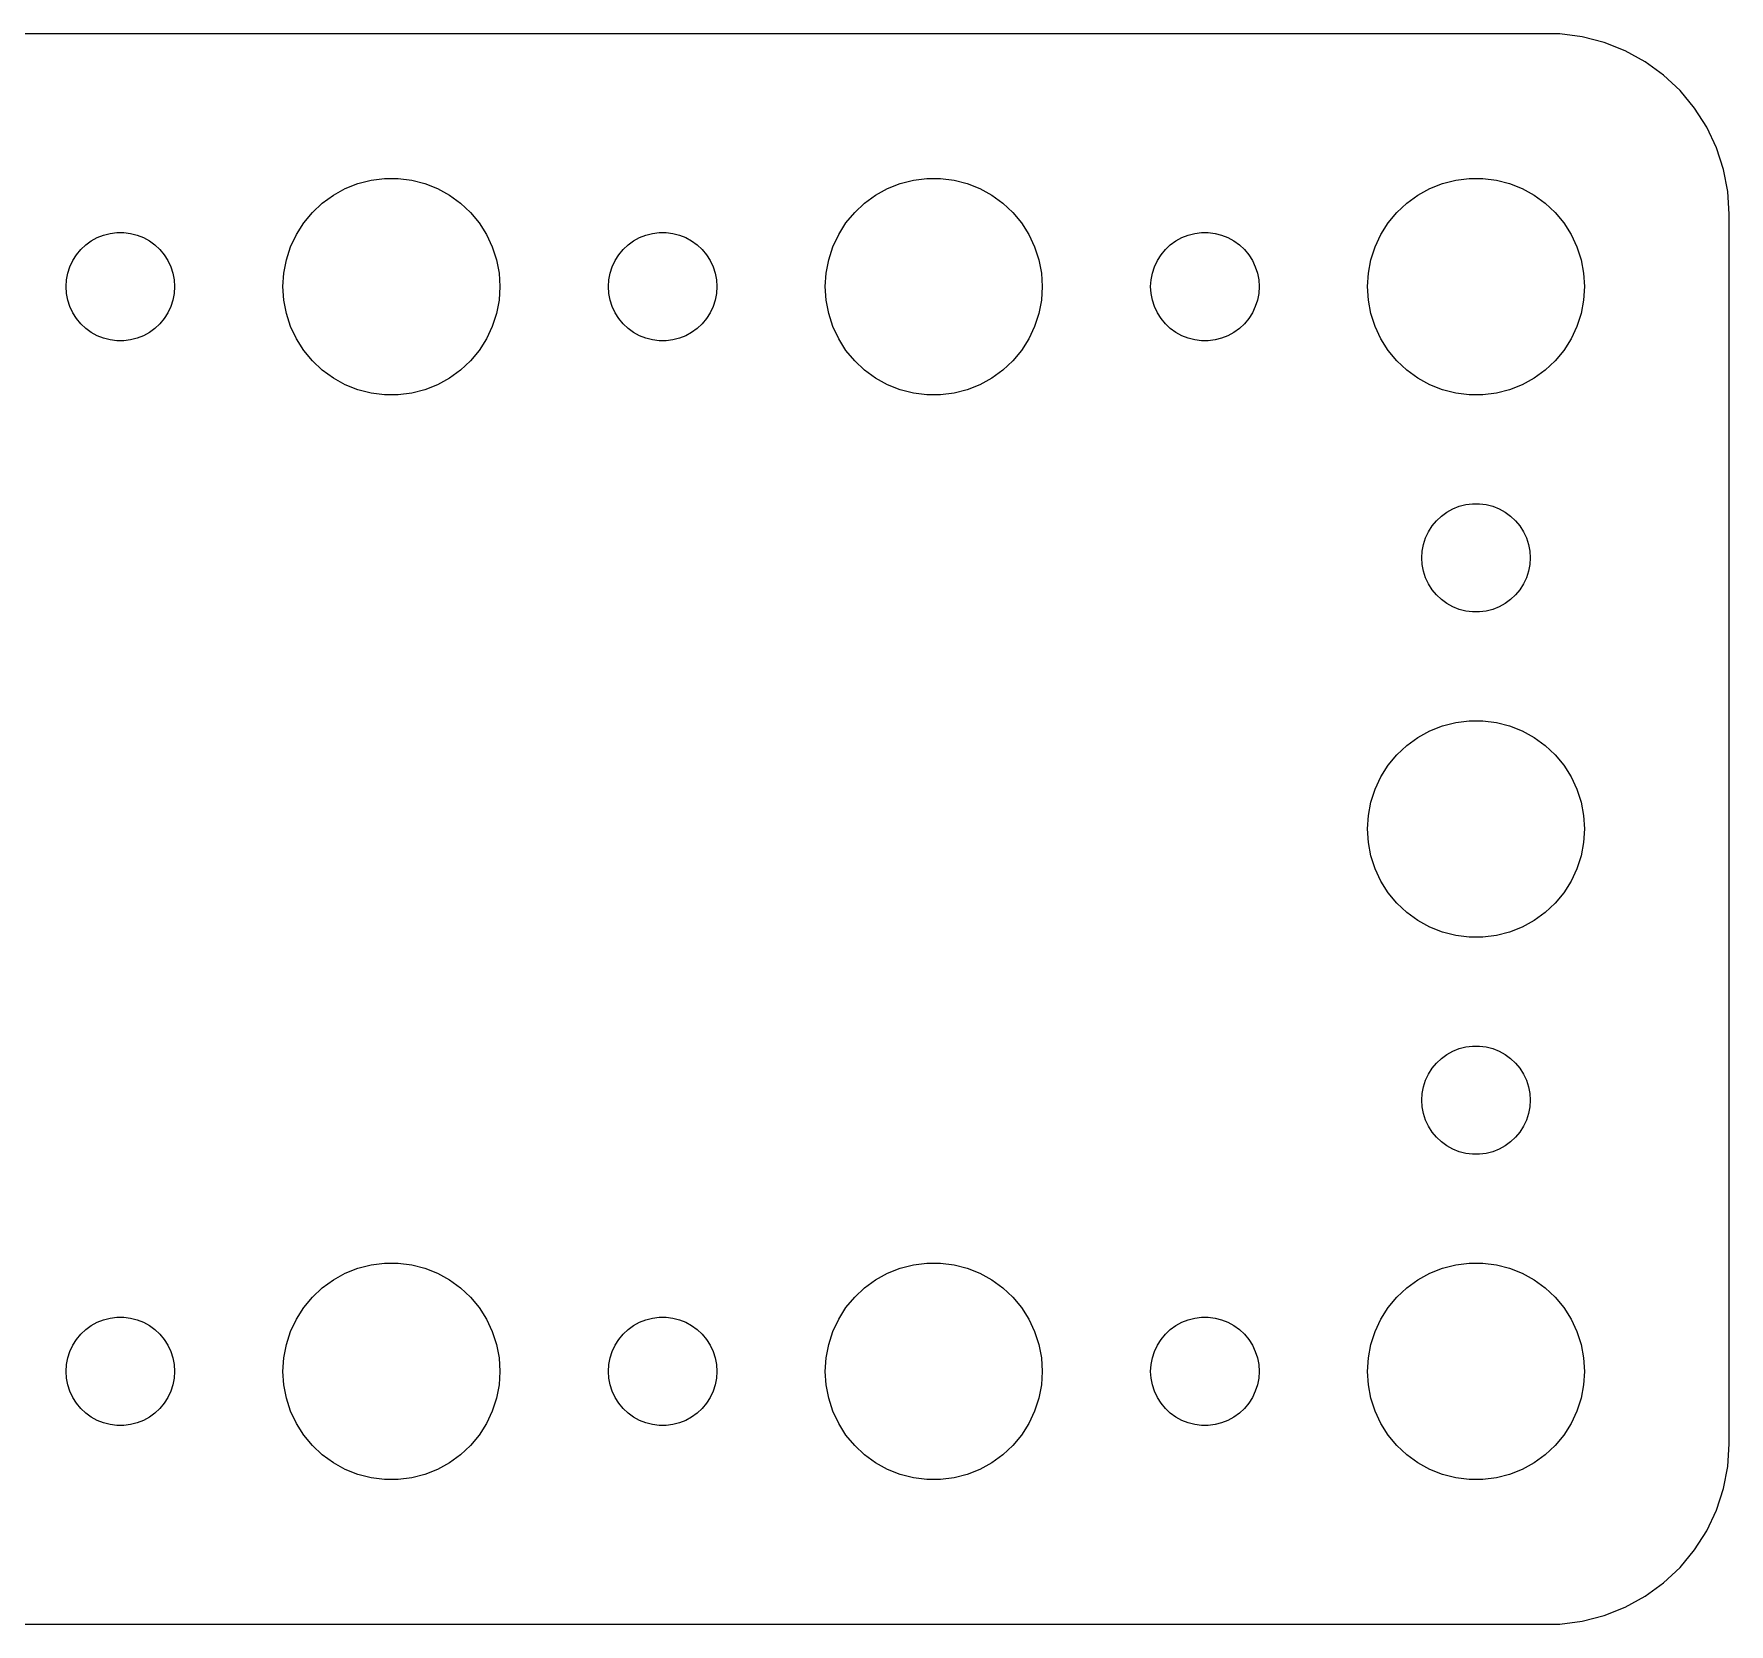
# Model space of a CAD drawing. Header units: metres. Extents: x -44 to 44, y 140 to 346.
# Drawn here: x -2.39 to 44.5, y 248.01 to 291.99 of the extents above; entities that cross this region are included whole.
import ezdxf

# ---------------------------------------------------------------- set-up
doc = ezdxf.new("R2010")
doc.units = ezdxf.units.M

msp = doc.modelspace()

# ---------------------------------------------------------------- linework, layer by layer
for p, q in [((39.8139, 291.99), (-39.8139, 291.99)), ((40.4369, 291.911), (39.8139, 291.99)), ((41.0451, 291.755), (40.4369, 291.911)), ((41.6289, 291.524), (41.0451, 291.755)), ((42.1791, 291.222), (41.6289, 291.524)), ((42.6871, 290.853), (42.1791, 291.222)), ((43.1448, 290.423), (42.6871, 290.853)), ((43.5451, 289.939), (43.1448, 290.423)), ((43.8815, 289.409), (43.5451, 289.939)), ((44.1489, 288.841), (43.8815, 289.409)), ((44.3429, 288.243), (44.1489, 288.841)), ((6.57294, 287.853), (6.93785, 287.947)), ((6.93785, 287.947), (7.31161, 287.994)), ((7.31161, 287.994), (7.68837, 287.994)), ((7.68837, 287.994), (8.06213, 287.947)), ((8.06213, 287.947), (8.42705, 287.853)), ((21.5729, 287.853), (21.9379, 287.947)), ((21.9379, 287.947), (22.3116, 287.994)), ((22.3116, 287.994), (22.6884, 287.994)), ((22.6884, 287.994), (23.0621, 287.947)), ((23.0621, 287.947), (23.427, 287.853)), ((36.5729, 287.853), (36.9379, 287.947)), ((36.9379, 287.947), (37.3116, 287.994)), ((37.3116, 287.994), (37.6884, 287.994)), ((37.6884, 287.994), (38.0621, 287.947)), ((38.0621, 287.947), (38.427, 287.853)), ((44.4606, 287.627), (44.3429, 288.243)), ((5.58772, 287.312), (5.89252, 287.533)), ((5.89252, 287.533), (6.22266, 287.714)), ((6.22266, 287.714), (6.57294, 287.853)), ((8.42705, 287.853), (8.77733, 287.714)), ((8.77733, 287.714), (9.10747, 287.533)), ((9.10747, 287.533), (9.41226, 287.312)), ((20.5877, 287.312), (20.8925, 287.533)), ((20.8925, 287.533), (21.2227, 287.714)), ((21.2227, 287.714), (21.5729, 287.853)), ((23.427, 287.853), (23.7773, 287.714)), ((23.7773, 287.714), (24.1075, 287.533)), ((24.1075, 287.533), (24.4123, 287.312)), ((35.5877, 287.312), (35.8925, 287.533)), ((35.8925, 287.533), (36.2227, 287.714)), ((36.2227, 287.714), (36.5729, 287.853)), ((38.427, 287.853), (38.7773, 287.714)), ((38.7773, 287.714), (39.1075, 287.533)), ((39.1075, 287.533), (39.4123, 287.312)), ((44.5, 287), (44.4606, 287.627)), ((5.07294, 286.763), (5.31308, 287.054)), ((5.31308, 287.054), (5.58772, 287.312)), ((9.41226, 287.312), (9.6869, 287.054)), ((9.6869, 287.054), (9.92705, 286.763)), ((20.0729, 286.763), (20.3131, 287.054)), ((20.3131, 287.054), (20.5877, 287.312)), ((24.4123, 287.312), (24.6869, 287.054)), ((24.6869, 287.054), (24.927, 286.763)), ((35.0729, 286.763), (35.3131, 287.054)), ((35.3131, 287.054), (35.5877, 287.312)), ((39.4123, 287.312), (39.6869, 287.054)), ((39.6869, 287.054), (39.927, 286.763)), ((44.5, 253), (44.5, 287)), ((4.87108, 286.445), (5.07294, 286.763)), ((9.92705, 286.763), (10.1289, 286.445)), ((19.8711, 286.445), (20.0729, 286.763)), ((24.927, 286.763), (25.1289, 286.445)), ((34.8711, 286.445), (35.0729, 286.763)), ((39.927, 286.763), (40.1289, 286.445)), ((-1.09344, 286.027), (-0.95613, 286.156)), ((-0.95613, 286.156), (-0.80373, 286.266)), ((-0.80373, 286.266), (-0.63866, 286.357)), ((-0.63866, 286.357), (-0.46352, 286.427)), ((-0.46352, 286.427), (-0.28107, 286.473)), ((-0.28107, 286.473), (-0.09418, 286.497)), ((-0.09418, 286.497), (0.09418, 286.497)), ((0.09418, 286.497), (0.28107, 286.473)), ((0.28107, 286.473), (0.46352, 286.427)), ((0.46352, 286.427), (0.63866, 286.357)), ((0.63866, 286.357), (0.80373, 286.266)), ((0.80373, 286.266), (0.95613, 286.156)), ((0.95613, 286.156), (1.09344, 286.027)), ((4.59424, 285.746), (4.71066, 286.104)), ((4.71066, 286.104), (4.87108, 286.445)), ((10.1289, 286.445), (10.2893, 286.104)), ((10.2893, 286.104), (10.4057, 285.746)), ((13.9065, 286.027), (14.0439, 286.156)), ((14.0439, 286.156), (14.1963, 286.266)), ((14.1963, 286.266), (14.3613, 286.357)), ((14.3613, 286.357), (14.5365, 286.427)), ((14.5365, 286.427), (14.7189, 286.473)), ((14.7189, 286.473), (14.9058, 286.497)), ((14.9058, 286.497), (15.0942, 286.497)), ((15.0942, 286.497), (15.2811, 286.473)), ((15.2811, 286.473), (15.4635, 286.427)), ((15.4635, 286.427), (15.6387, 286.357)), ((15.6387, 286.357), (15.8037, 286.266)), ((15.8037, 286.266), (15.9561, 286.156)), ((15.9561, 286.156), (16.0934, 286.027)), ((19.5942, 285.746), (19.7107, 286.104)), ((19.7107, 286.104), (19.8711, 286.445)), ((25.1289, 286.445), (25.2893, 286.104)), ((25.2893, 286.104), (25.4057, 285.746)), ((28.9065, 286.027), (29.0439, 286.156)), ((29.0439, 286.156), (29.1963, 286.266)), ((29.1963, 286.266), (29.3613, 286.357)), ((29.3613, 286.357), (29.5365, 286.427)), ((29.5365, 286.427), (29.7189, 286.473)), ((29.7189, 286.473), (29.9058, 286.497)), ((29.9058, 286.497), (30.0942, 286.497)), ((30.0942, 286.497), (30.2811, 286.473)), ((30.2811, 286.473), (30.4635, 286.427)), ((30.4635, 286.427), (30.6387, 286.357)), ((30.6387, 286.357), (30.8037, 286.266)), ((30.8037, 286.266), (30.9561, 286.156)), ((30.9561, 286.156), (31.0934, 286.027)), ((34.5942, 285.746), (34.7107, 286.104)), ((34.7107, 286.104), (34.8711, 286.445)), ((40.1289, 286.445), (40.2893, 286.104)), ((40.2893, 286.104), (40.4057, 285.746)), ((-1.39465, 285.552), (-1.31445, 285.723)), ((-1.31445, 285.723), (-1.21352, 285.882)), ((-1.21352, 285.882), (-1.09344, 286.027)), ((1.09344, 286.027), (1.21352, 285.882)), ((1.21352, 285.882), (1.31445, 285.723)), ((1.31445, 285.723), (1.39465, 285.552)), ((4.52365, 285.376), (4.59424, 285.746)), ((10.4057, 285.746), (10.4763, 285.376)), ((13.6053, 285.552), (13.6855, 285.723)), ((13.6855, 285.723), (13.7865, 285.882)), ((13.7865, 285.882), (13.9065, 286.027)), ((16.0934, 286.027), (16.2135, 285.882)), ((16.2135, 285.882), (16.3145, 285.723)), ((16.3145, 285.723), (16.3947, 285.552)), ((19.5237, 285.376), (19.5942, 285.746)), ((25.4057, 285.746), (25.4763, 285.376)), ((28.6053, 285.552), (28.6855, 285.723)), ((28.6855, 285.723), (28.7865, 285.882)), ((28.7865, 285.882), (28.9065, 286.027)), ((31.0934, 286.027), (31.2135, 285.882)), ((31.2135, 285.882), (31.3145, 285.723)), ((31.3145, 285.723), (31.3947, 285.552)), ((34.5237, 285.376), (34.5942, 285.746)), ((40.4057, 285.746), (40.4763, 285.376)), ((-1.5, 285), (-1.48816, 285.188)), ((-1.48816, 285.188), (-1.45287, 285.373)), ((-1.45287, 285.373), (-1.39465, 285.552)), ((1.39465, 285.552), (1.45287, 285.373)), ((1.45287, 285.373), (1.48816, 285.188)), ((1.48816, 285.188), (1.5, 285)), ((4.5, 285), (4.52365, 285.376)), ((10.4763, 285.376), (10.5, 285)), ((13.5, 285), (13.5118, 285.188)), ((13.5118, 285.188), (13.5471, 285.373)), ((13.5471, 285.373), (13.6053, 285.552)), ((16.3947, 285.552), (16.4529, 285.373)), ((16.4529, 285.373), (16.4882, 285.188)), ((16.4882, 285.188), (16.5, 285)), ((19.5, 285), (19.5237, 285.376)), ((25.4763, 285.376), (25.5, 285)), ((28.5, 285), (28.5118, 285.188)), ((28.5118, 285.188), (28.5471, 285.373)), ((28.5471, 285.373), (28.6053, 285.552)), ((31.3947, 285.552), (31.4529, 285.373)), ((31.4529, 285.373), (31.4882, 285.188)), ((31.4882, 285.188), (31.5, 285)), ((34.5, 285), (34.5237, 285.376)), ((40.4763, 285.376), (40.5, 285)), ((-1.48816, 284.812), (-1.5, 285)), ((-1.45287, 284.627), (-1.48816, 284.812)), ((-1.39465, 284.448), (-1.45287, 284.627)), ((1.45287, 284.627), (1.39465, 284.448)), ((1.48816, 284.812), (1.45287, 284.627)), ((1.5, 285), (1.48816, 284.812)), ((4.52365, 284.624), (4.5, 285)), ((4.59424, 284.254), (4.52365, 284.624)), ((10.4763, 284.624), (10.4057, 284.254)), ((10.5, 285), (10.4763, 284.624)), ((13.5118, 284.812), (13.5, 285)), ((13.5471, 284.627), (13.5118, 284.812)), ((13.6053, 284.448), (13.5471, 284.627)), ((16.4529, 284.627), (16.3947, 284.448)), ((16.4882, 284.812), (16.4529, 284.627)), ((16.5, 285), (16.4882, 284.812)), ((19.5237, 284.624), (19.5, 285)), ((19.5942, 284.254), (19.5237, 284.624)), ((25.4763, 284.624), (25.4057, 284.254)), ((25.5, 285), (25.4763, 284.624)), ((28.5118, 284.812), (28.5, 285)), ((28.5471, 284.627), (28.5118, 284.812)), ((28.6053, 284.448), (28.5471, 284.627)), ((31.4529, 284.627), (31.3947, 284.448)), ((31.4882, 284.812), (31.4529, 284.627)), ((31.5, 285), (31.4882, 284.812)), ((34.5237, 284.624), (34.5, 285)), ((34.5942, 284.254), (34.5237, 284.624)), ((40.4763, 284.624), (40.4057, 284.254)), ((40.5, 285), (40.4763, 284.624)), ((-1.31445, 284.277), (-1.39465, 284.448)), ((-1.21352, 284.118), (-1.31445, 284.277)), ((1.31445, 284.277), (1.21352, 284.118)), ((1.39465, 284.448), (1.31445, 284.277)), ((4.71066, 283.896), (4.59424, 284.254)), ((10.4057, 284.254), (10.2893, 283.896)), ((13.6855, 284.277), (13.6053, 284.448)), ((13.7865, 284.118), (13.6855, 284.277)), ((16.3145, 284.277), (16.2135, 284.118)), ((16.3947, 284.448), (16.3145, 284.277)), ((19.7107, 283.896), (19.5942, 284.254)), ((25.4057, 284.254), (25.2893, 283.896)), ((28.6855, 284.277), (28.6053, 284.448)), ((28.7865, 284.118), (28.6855, 284.277)), ((31.3145, 284.277), (31.2135, 284.118)), ((31.3947, 284.448), (31.3145, 284.277)), ((34.7107, 283.896), (34.5942, 284.254)), ((40.4057, 284.254), (40.2893, 283.896)), ((-1.09344, 283.973), (-1.21352, 284.118)), ((-0.95613, 283.844), (-1.09344, 283.973)), ((-0.80373, 283.734), (-0.95613, 283.844)), ((-0.63866, 283.643), (-0.80373, 283.734)), ((0.80373, 283.734), (0.63866, 283.643)), ((0.95613, 283.844), (0.80373, 283.734)), ((1.09344, 283.973), (0.95613, 283.844)), ((1.21352, 284.118), (1.09344, 283.973)), ((4.87108, 283.555), (4.71066, 283.896)), ((10.2893, 283.896), (10.1289, 283.555)), ((13.9065, 283.973), (13.7865, 284.118)), ((14.0439, 283.844), (13.9065, 283.973)), ((14.1963, 283.734), (14.0439, 283.844)), ((14.3613, 283.643), (14.1963, 283.734)), ((15.8037, 283.734), (15.6387, 283.643)), ((15.9561, 283.844), (15.8037, 283.734)), ((16.0934, 283.973), (15.9561, 283.844)), ((16.2135, 284.118), (16.0934, 283.973)), ((19.8711, 283.555), (19.7107, 283.896)), ((25.2893, 283.896), (25.1289, 283.555)), ((28.9065, 283.973), (28.7865, 284.118)), ((29.0439, 283.844), (28.9065, 283.973)), ((29.1963, 283.734), (29.0439, 283.844)), ((29.3613, 283.643), (29.1963, 283.734)), ((30.8037, 283.734), (30.6387, 283.643)), ((30.9561, 283.844), (30.8037, 283.734)), ((31.0934, 283.973), (30.9561, 283.844)), ((31.2135, 284.118), (31.0934, 283.973)), ((34.8711, 283.555), (34.7107, 283.896)), ((40.2893, 283.896), (40.1289, 283.555)), ((-0.46352, 283.573), (-0.63866, 283.643)), ((-0.28107, 283.527), (-0.46352, 283.573)), ((-0.09418, 283.503), (-0.28107, 283.527)), ((0.09418, 283.503), (-0.09418, 283.503)), ((0.28107, 283.527), (0.09418, 283.503)), ((0.46352, 283.573), (0.28107, 283.527)), ((0.63866, 283.643), (0.46352, 283.573)), ((5.07294, 283.237), (4.87108, 283.555)), ((5.31308, 282.946), (5.07294, 283.237)), ((9.92705, 283.237), (9.6869, 282.946)), ((10.1289, 283.555), (9.92705, 283.237)), ((14.5365, 283.573), (14.3613, 283.643)), ((14.7189, 283.527), (14.5365, 283.573)), ((14.9058, 283.503), (14.7189, 283.527)), ((15.0942, 283.503), (14.9058, 283.503)), ((15.2811, 283.527), (15.0942, 283.503)), ((15.4635, 283.573), (15.2811, 283.527)), ((15.6387, 283.643), (15.4635, 283.573)), ((20.0729, 283.237), (19.8711, 283.555)), ((20.3131, 282.946), (20.0729, 283.237)), ((24.927, 283.237), (24.6869, 282.946)), ((25.1289, 283.555), (24.927, 283.237)), ((29.5365, 283.573), (29.3613, 283.643)), ((29.7189, 283.527), (29.5365, 283.573)), ((29.9058, 283.503), (29.7189, 283.527)), ((30.0942, 283.503), (29.9058, 283.503)), ((30.2811, 283.527), (30.0942, 283.503)), ((30.4635, 283.573), (30.2811, 283.527)), ((30.6387, 283.643), (30.4635, 283.573)), ((35.0729, 283.237), (34.8711, 283.555)), ((35.3131, 282.946), (35.0729, 283.237)), ((39.927, 283.237), (39.6869, 282.946)), ((40.1289, 283.555), (39.927, 283.237)), ((5.58772, 282.688), (5.31308, 282.946)), ((9.6869, 282.946), (9.41226, 282.688)), ((20.5877, 282.688), (20.3131, 282.946)), ((24.6869, 282.946), (24.4123, 282.688)), ((35.5877, 282.688), (35.3131, 282.946)), ((39.6869, 282.946), (39.4123, 282.688)), ((5.89252, 282.467), (5.58772, 282.688)), ((6.22266, 282.286), (5.89252, 282.467)), ((6.57294, 282.147), (6.22266, 282.286)), ((8.77733, 282.286), (8.42705, 282.147)), ((9.10747, 282.467), (8.77733, 282.286)), ((9.41226, 282.688), (9.10747, 282.467)), ((20.8925, 282.467), (20.5877, 282.688)), ((21.2227, 282.286), (20.8925, 282.467)), ((21.5729, 282.147), (21.2227, 282.286)), ((23.7773, 282.286), (23.427, 282.147)), ((24.1075, 282.467), (23.7773, 282.286)), ((24.4123, 282.688), (24.1075, 282.467)), ((35.8925, 282.467), (35.5877, 282.688)), ((36.2227, 282.286), (35.8925, 282.467)), ((36.5729, 282.147), (36.2227, 282.286)), ((38.7773, 282.286), (38.427, 282.147)), ((39.1075, 282.467), (38.7773, 282.286)), ((39.4123, 282.688), (39.1075, 282.467)), ((6.93785, 282.053), (6.57294, 282.147)), ((7.31161, 282.006), (6.93785, 282.053)), ((7.68837, 282.006), (7.31161, 282.006)), ((8.06213, 282.053), (7.68837, 282.006)), ((8.42705, 282.147), (8.06213, 282.053)), ((21.9379, 282.053), (21.5729, 282.147)), ((22.3116, 282.006), (21.9379, 282.053)), ((22.6884, 282.006), (22.3116, 282.006)), ((23.0621, 282.053), (22.6884, 282.006)), ((23.427, 282.147), (23.0621, 282.053)), ((36.9379, 282.053), (36.5729, 282.147)), ((37.3116, 282.006), (36.9379, 282.053)), ((37.6884, 282.006), (37.3116, 282.006)), ((38.0621, 282.053), (37.6884, 282.006)), ((38.427, 282.147), (38.0621, 282.053)), ((37.2189, 278.973), (37.4058, 278.997)), ((37.4058, 278.997), (37.5942, 278.997)), ((37.5942, 278.997), (37.7811, 278.973)), ((36.2865, 278.382), (36.4065, 278.527)), ((36.4065, 278.527), (36.5439, 278.656)), ((36.5439, 278.656), (36.6963, 278.766)), ((36.6963, 278.766), (36.8613, 278.857)), ((36.8613, 278.857), (37.0365, 278.927)), ((37.0365, 278.927), (37.2189, 278.973)), ((37.7811, 278.973), (37.9635, 278.927)), ((37.9635, 278.927), (38.1387, 278.857)), ((38.1387, 278.857), (38.3037, 278.766)), ((38.3037, 278.766), (38.4561, 278.656)), ((38.4561, 278.656), (38.5934, 278.527)), ((38.5934, 278.527), (38.7135, 278.382)), ((36.1053, 278.052), (36.1855, 278.223)), ((36.1855, 278.223), (36.2865, 278.382)), ((38.7135, 278.382), (38.8145, 278.223)), ((38.8145, 278.223), (38.8947, 278.052)), ((36, 277.5), (36.0118, 277.688)), ((36.0118, 277.688), (36.0471, 277.873)), ((36.0471, 277.873), (36.1053, 278.052)), ((38.8947, 278.052), (38.9529, 277.873)), ((38.9529, 277.873), (38.9882, 277.688)), ((38.9882, 277.688), (39, 277.5)), ((36.0118, 277.312), (36, 277.5)), ((36.0471, 277.127), (36.0118, 277.312)), ((36.1053, 276.948), (36.0471, 277.127)), ((38.9529, 277.127), (38.8947, 276.948)), ((38.9882, 277.312), (38.9529, 277.127)), ((39, 277.5), (38.9882, 277.312)), ((36.1855, 276.777), (36.1053, 276.948)), ((36.2865, 276.618), (36.1855, 276.777)), ((38.8145, 276.777), (38.7135, 276.618)), ((38.8947, 276.948), (38.8145, 276.777)), ((36.4065, 276.473), (36.2865, 276.618)), ((36.5439, 276.344), (36.4065, 276.473)), ((36.6963, 276.234), (36.5439, 276.344)), ((36.8613, 276.143), (36.6963, 276.234)), ((38.3037, 276.234), (38.1387, 276.143)), ((38.4561, 276.344), (38.3037, 276.234)), ((38.5934, 276.473), (38.4561, 276.344)), ((38.7135, 276.618), (38.5934, 276.473)), ((37.0365, 276.073), (36.8613, 276.143)), ((37.2189, 276.027), (37.0365, 276.073)), ((37.4058, 276.003), (37.2189, 276.027)), ((37.5942, 276.003), (37.4058, 276.003)), ((37.7811, 276.027), (37.5942, 276.003)), ((37.9635, 276.073), (37.7811, 276.027)), ((38.1387, 276.143), (37.9635, 276.073)), ((36.5729, 272.853), (36.9379, 272.947)), ((36.9379, 272.947), (37.3116, 272.994)), ((37.3116, 272.994), (37.6884, 272.994)), ((37.6884, 272.994), (38.0621, 272.947)), ((38.0621, 272.947), (38.427, 272.853)), ((35.5877, 272.312), (35.8925, 272.533)), ((35.8925, 272.533), (36.2227, 272.714)), ((36.2227, 272.714), (36.5729, 272.853)), ((38.427, 272.853), (38.7773, 272.714)), ((38.7773, 272.714), (39.1075, 272.533)), ((39.1075, 272.533), (39.4123, 272.312)), ((35.0729, 271.763), (35.3131, 272.054)), ((35.3131, 272.054), (35.5877, 272.312)), ((39.4123, 272.312), (39.6869, 272.054)), ((39.6869, 272.054), (39.927, 271.763)), ((34.8711, 271.445), (35.0729, 271.763)), ((39.927, 271.763), (40.1289, 271.445)), ((34.5942, 270.746), (34.7107, 271.104)), ((34.7107, 271.104), (34.8711, 271.445)), ((40.1289, 271.445), (40.2893, 271.104)), ((40.2893, 271.104), (40.4057, 270.746)), ((34.5237, 270.376), (34.5942, 270.746)), ((40.4057, 270.746), (40.4763, 270.376)), ((34.5, 270), (34.5237, 270.376)), ((40.4763, 270.376), (40.5, 270)), ((34.5237, 269.624), (34.5, 270)), ((34.5942, 269.254), (34.5237, 269.624)), ((40.4763, 269.624), (40.4057, 269.254)), ((40.5, 270), (40.4763, 269.624)), ((34.7107, 268.896), (34.5942, 269.254)), ((40.4057, 269.254), (40.2893, 268.896)), ((34.8711, 268.555), (34.7107, 268.896)), ((40.2893, 268.896), (40.1289, 268.555)), ((35.0729, 268.237), (34.8711, 268.555)), ((35.3131, 267.946), (35.0729, 268.237)), ((39.927, 268.237), (39.6869, 267.946)), ((40.1289, 268.555), (39.927, 268.237)), ((35.5877, 267.688), (35.3131, 267.946)), ((39.6869, 267.946), (39.4123, 267.688)), ((35.8925, 267.467), (35.5877, 267.688)), ((36.2227, 267.286), (35.8925, 267.467)), ((36.5729, 267.147), (36.2227, 267.286)), ((38.7773, 267.286), (38.427, 267.147)), ((39.1075, 267.467), (38.7773, 267.286)), ((39.4123, 267.688), (39.1075, 267.467)), ((36.9379, 267.053), (36.5729, 267.147)), ((37.3116, 267.006), (36.9379, 267.053)), ((37.6884, 267.006), (37.3116, 267.006)), ((38.0621, 267.053), (37.6884, 267.006)), ((38.427, 267.147), (38.0621, 267.053)), ((37.2189, 263.973), (37.4058, 263.997)), ((37.4058, 263.997), (37.5942, 263.997)), ((37.5942, 263.997), (37.7811, 263.973)), ((36.2865, 263.382), (36.4065, 263.527)), ((36.4065, 263.527), (36.5439, 263.656)), ((36.5439, 263.656), (36.6963, 263.766)), ((36.6963, 263.766), (36.8613, 263.857)), ((36.8613, 263.857), (37.0365, 263.927)), ((37.0365, 263.927), (37.2189, 263.973)), ((37.7811, 263.973), (37.9635, 263.927)), ((37.9635, 263.927), (38.1387, 263.857)), ((38.1387, 263.857), (38.3037, 263.766)), ((38.3037, 263.766), (38.4561, 263.656)), ((38.4561, 263.656), (38.5934, 263.527)), ((38.5934, 263.527), (38.7135, 263.382)), ((36.1053, 263.052), (36.1855, 263.223)), ((36.1855, 263.223), (36.2865, 263.382)), ((38.7135, 263.382), (38.8145, 263.223)), ((38.8145, 263.223), (38.8947, 263.052)), ((36, 262.5), (36.0118, 262.688)), ((36.0118, 262.688), (36.0471, 262.873)), ((36.0471, 262.873), (36.1053, 263.052)), ((38.8947, 263.052), (38.9529, 262.873)), ((38.9529, 262.873), (38.9882, 262.688)), ((38.9882, 262.688), (39, 262.5)), ((36.0118, 262.312), (36, 262.5)), ((36.0471, 262.127), (36.0118, 262.312)), ((36.1053, 261.948), (36.0471, 262.127)), ((38.9529, 262.127), (38.8947, 261.948)), ((38.9882, 262.312), (38.9529, 262.127)), ((39, 262.5), (38.9882, 262.312)), ((36.1855, 261.777), (36.1053, 261.948)), ((36.2865, 261.618), (36.1855, 261.777)), ((38.8145, 261.777), (38.7135, 261.618)), ((38.8947, 261.948), (38.8145, 261.777)), ((36.4065, 261.473), (36.2865, 261.618)), ((36.5439, 261.344), (36.4065, 261.473)), ((36.6963, 261.234), (36.5439, 261.344)), ((36.8613, 261.143), (36.6963, 261.234)), ((38.3037, 261.234), (38.1387, 261.143)), ((38.4561, 261.344), (38.3037, 261.234)), ((38.5934, 261.473), (38.4561, 261.344)), ((38.7135, 261.618), (38.5934, 261.473)), ((37.0365, 261.073), (36.8613, 261.143)), ((37.2189, 261.027), (37.0365, 261.073)), ((37.4058, 261.003), (37.2189, 261.027)), ((37.5942, 261.003), (37.4058, 261.003)), ((37.7811, 261.027), (37.5942, 261.003)), ((37.9635, 261.073), (37.7811, 261.027)), ((38.1387, 261.143), (37.9635, 261.073)), ((6.57294, 257.853), (6.93785, 257.947)), ((6.93785, 257.947), (7.31161, 257.994)), ((7.31161, 257.994), (7.68837, 257.994)), ((7.68837, 257.994), (8.06213, 257.947)), ((8.06213, 257.947), (8.42705, 257.853)), ((21.5729, 257.853), (21.9379, 257.947)), ((21.9379, 257.947), (22.3116, 257.994)), ((22.3116, 257.994), (22.6884, 257.994)), ((22.6884, 257.994), (23.0621, 257.947)), ((23.0621, 257.947), (23.427, 257.853)), ((36.5729, 257.853), (36.9379, 257.947)), ((36.9379, 257.947), (37.3116, 257.994)), ((37.3116, 257.994), (37.6884, 257.994)), ((37.6884, 257.994), (38.0621, 257.947)), ((38.0621, 257.947), (38.427, 257.853)), ((5.58772, 257.312), (5.89252, 257.533)), ((5.89252, 257.533), (6.22266, 257.714)), ((6.22266, 257.714), (6.57294, 257.853)), ((8.42705, 257.853), (8.77733, 257.714)), ((8.77733, 257.714), (9.10747, 257.533)), ((9.10747, 257.533), (9.41226, 257.312)), ((20.5877, 257.312), (20.8925, 257.533)), ((20.8925, 257.533), (21.2227, 257.714)), ((21.2227, 257.714), (21.5729, 257.853)), ((23.427, 257.853), (23.7773, 257.714)), ((23.7773, 257.714), (24.1075, 257.533)), ((24.1075, 257.533), (24.4123, 257.312)), ((35.5877, 257.312), (35.8925, 257.533)), ((35.8925, 257.533), (36.2227, 257.714)), ((36.2227, 257.714), (36.5729, 257.853)), ((38.427, 257.853), (38.7773, 257.714)), ((38.7773, 257.714), (39.1075, 257.533)), ((39.1075, 257.533), (39.4123, 257.312)), ((5.07294, 256.763), (5.31308, 257.054)), ((5.31308, 257.054), (5.58772, 257.312)), ((9.41226, 257.312), (9.6869, 257.054)), ((9.6869, 257.054), (9.92705, 256.763)), ((20.0729, 256.763), (20.3131, 257.054)), ((20.3131, 257.054), (20.5877, 257.312)), ((24.4123, 257.312), (24.6869, 257.054)), ((24.6869, 257.054), (24.927, 256.763)), ((35.0729, 256.763), (35.3131, 257.054)), ((35.3131, 257.054), (35.5877, 257.312)), ((39.4123, 257.312), (39.6869, 257.054)), ((39.6869, 257.054), (39.927, 256.763)), ((-0.28107, 256.473), (-0.09418, 256.497)), ((-0.09418, 256.497), (0.09418, 256.497)), ((0.09418, 256.497), (0.28107, 256.473)), ((4.87108, 256.445), (5.07294, 256.763)), ((9.92705, 256.763), (10.1289, 256.445)), ((14.7189, 256.473), (14.9058, 256.497)), ((14.9058, 256.497), (15.0942, 256.497)), ((15.0942, 256.497), (15.2811, 256.473)), ((19.8711, 256.445), (20.0729, 256.763)), ((24.927, 256.763), (25.1289, 256.445)), ((29.7189, 256.473), (29.9058, 256.497)), ((29.9058, 256.497), (30.0942, 256.497)), ((30.0942, 256.497), (30.2811, 256.473)), ((34.8711, 256.445), (35.0729, 256.763)), ((39.927, 256.763), (40.1289, 256.445)), ((-1.21352, 255.882), (-1.09344, 256.027)), ((-1.09344, 256.027), (-0.95613, 256.156)), ((-0.95613, 256.156), (-0.80373, 256.266)), ((-0.80373, 256.266), (-0.63866, 256.357)), ((-0.63866, 256.357), (-0.46352, 256.427)), ((-0.46352, 256.427), (-0.28107, 256.473)), ((0.28107, 256.473), (0.46352, 256.427)), ((0.46352, 256.427), (0.63866, 256.357)), ((0.63866, 256.357), (0.80373, 256.266)), ((0.80373, 256.266), (0.95613, 256.156)), ((0.95613, 256.156), (1.09344, 256.027)), ((1.09344, 256.027), (1.21352, 255.882)), ((4.59424, 255.746), (4.71066, 256.104)), ((4.71066, 256.104), (4.87108, 256.445)), ((10.1289, 256.445), (10.2893, 256.104)), ((10.2893, 256.104), (10.4057, 255.746)), ((13.7865, 255.882), (13.9065, 256.027)), ((13.9065, 256.027), (14.0439, 256.156)), ((14.0439, 256.156), (14.1963, 256.266)), ((14.1963, 256.266), (14.3613, 256.357)), ((14.3613, 256.357), (14.5365, 256.427)), ((14.5365, 256.427), (14.7189, 256.473)), ((15.2811, 256.473), (15.4635, 256.427)), ((15.4635, 256.427), (15.6387, 256.357)), ((15.6387, 256.357), (15.8037, 256.266)), ((15.8037, 256.266), (15.9561, 256.156)), ((15.9561, 256.156), (16.0934, 256.027)), ((16.0934, 256.027), (16.2135, 255.882)), ((19.5942, 255.746), (19.7107, 256.104)), ((19.7107, 256.104), (19.8711, 256.445)), ((25.1289, 256.445), (25.2893, 256.104)), ((25.2893, 256.104), (25.4057, 255.746)), ((28.7865, 255.882), (28.9065, 256.027)), ((28.9065, 256.027), (29.0439, 256.156)), ((29.0439, 256.156), (29.1963, 256.266)), ((29.1963, 256.266), (29.3613, 256.357)), ((29.3613, 256.357), (29.5365, 256.427)), ((29.5365, 256.427), (29.7189, 256.473)), ((30.2811, 256.473), (30.4635, 256.427)), ((30.4635, 256.427), (30.6387, 256.357)), ((30.6387, 256.357), (30.8037, 256.266)), ((30.8037, 256.266), (30.9561, 256.156)), ((30.9561, 256.156), (31.0934, 256.027)), ((31.0934, 256.027), (31.2135, 255.882)), ((34.5942, 255.746), (34.7107, 256.104)), ((34.7107, 256.104), (34.8711, 256.445)), ((40.1289, 256.445), (40.2893, 256.104)), ((40.2893, 256.104), (40.4057, 255.746)), ((-1.45287, 255.373), (-1.39465, 255.552)), ((-1.39465, 255.552), (-1.31445, 255.723)), ((-1.31445, 255.723), (-1.21352, 255.882)), ((1.21352, 255.882), (1.31445, 255.723)), ((1.31445, 255.723), (1.39465, 255.552)), ((1.39465, 255.552), (1.45287, 255.373)), ((4.52365, 255.376), (4.59424, 255.746)), ((10.4057, 255.746), (10.4763, 255.376)), ((13.5471, 255.373), (13.6053, 255.552)), ((13.6053, 255.552), (13.6855, 255.723)), ((13.6855, 255.723), (13.7865, 255.882)), ((16.2135, 255.882), (16.3145, 255.723)), ((16.3145, 255.723), (16.3947, 255.552)), ((16.3947, 255.552), (16.4529, 255.373)), ((19.5237, 255.376), (19.5942, 255.746)), ((25.4057, 255.746), (25.4763, 255.376)), ((28.5471, 255.373), (28.6053, 255.552)), ((28.6053, 255.552), (28.6855, 255.723)), ((28.6855, 255.723), (28.7865, 255.882)), ((31.2135, 255.882), (31.3145, 255.723)), ((31.3145, 255.723), (31.3947, 255.552)), ((31.3947, 255.552), (31.4529, 255.373)), ((34.5237, 255.376), (34.5942, 255.746)), ((40.4057, 255.746), (40.4763, 255.376)), ((-1.5, 255), (-1.48816, 255.188)), ((-1.48816, 255.188), (-1.45287, 255.373)), ((1.45287, 255.373), (1.48816, 255.188)), ((1.48816, 255.188), (1.5, 255)), ((4.5, 255), (4.52365, 255.376)), ((10.4763, 255.376), (10.5, 255)), ((13.5, 255), (13.5118, 255.188)), ((13.5118, 255.188), (13.5471, 255.373)), ((16.4529, 255.373), (16.4882, 255.188)), ((16.4882, 255.188), (16.5, 255)), ((19.5, 255), (19.5237, 255.376)), ((25.4763, 255.376), (25.5, 255)), ((28.5, 255), (28.5118, 255.188)), ((28.5118, 255.188), (28.5471, 255.373)), ((31.4529, 255.373), (31.4882, 255.188)), ((31.4882, 255.188), (31.5, 255)), ((34.5, 255), (34.5237, 255.376)), ((40.4763, 255.376), (40.5, 255)), ((-1.48816, 254.812), (-1.5, 255)), ((-1.45287, 254.627), (-1.48816, 254.812)), ((-1.39465, 254.448), (-1.45287, 254.627)), ((1.45287, 254.627), (1.39465, 254.448)), ((1.48816, 254.812), (1.45287, 254.627)), ((1.5, 255), (1.48816, 254.812)), ((4.52365, 254.624), (4.5, 255)), ((4.59424, 254.254), (4.52365, 254.624)), ((10.4763, 254.624), (10.4057, 254.254)), ((10.5, 255), (10.4763, 254.624)), ((13.5118, 254.812), (13.5, 255)), ((13.5471, 254.627), (13.5118, 254.812)), ((13.6053, 254.448), (13.5471, 254.627)), ((16.4529, 254.627), (16.3947, 254.448)), ((16.4882, 254.812), (16.4529, 254.627)), ((16.5, 255), (16.4882, 254.812)), ((19.5237, 254.624), (19.5, 255)), ((19.5942, 254.254), (19.5237, 254.624)), ((25.4763, 254.624), (25.4057, 254.254)), ((25.5, 255), (25.4763, 254.624)), ((28.5118, 254.812), (28.5, 255)), ((28.5471, 254.627), (28.5118, 254.812)), ((28.6053, 254.448), (28.5471, 254.627)), ((31.4529, 254.627), (31.3947, 254.448)), ((31.4882, 254.812), (31.4529, 254.627)), ((31.5, 255), (31.4882, 254.812)), ((34.5237, 254.624), (34.5, 255)), ((34.5942, 254.254), (34.5237, 254.624)), ((40.4763, 254.624), (40.4057, 254.254)), ((40.5, 255), (40.4763, 254.624)), ((-1.31445, 254.277), (-1.39465, 254.448)), ((-1.21352, 254.118), (-1.31445, 254.277)), ((1.31445, 254.277), (1.21352, 254.118)), ((1.39465, 254.448), (1.31445, 254.277)), ((4.71066, 253.896), (4.59424, 254.254)), ((10.4057, 254.254), (10.2893, 253.896)), ((13.6855, 254.277), (13.6053, 254.448)), ((13.7865, 254.118), (13.6855, 254.277)), ((16.3145, 254.277), (16.2135, 254.118)), ((16.3947, 254.448), (16.3145, 254.277)), ((19.7107, 253.896), (19.5942, 254.254)), ((25.4057, 254.254), (25.2893, 253.896)), ((28.6855, 254.277), (28.6053, 254.448)), ((28.7865, 254.118), (28.6855, 254.277)), ((31.3145, 254.277), (31.2135, 254.118)), ((31.3947, 254.448), (31.3145, 254.277)), ((34.7107, 253.896), (34.5942, 254.254)), ((40.4057, 254.254), (40.2893, 253.896)), ((-1.09344, 253.973), (-1.21352, 254.118)), ((-0.95613, 253.844), (-1.09344, 253.973)), ((-0.80373, 253.734), (-0.95613, 253.844)), ((-0.63866, 253.643), (-0.80373, 253.734)), ((0.80373, 253.734), (0.63866, 253.643)), ((0.95613, 253.844), (0.80373, 253.734)), ((1.09344, 253.973), (0.95613, 253.844)), ((1.21352, 254.118), (1.09344, 253.973)), ((4.87108, 253.555), (4.71066, 253.896)), ((10.2893, 253.896), (10.1289, 253.555)), ((13.9065, 253.973), (13.7865, 254.118)), ((14.0439, 253.844), (13.9065, 253.973)), ((14.1963, 253.734), (14.0439, 253.844)), ((14.3613, 253.643), (14.1963, 253.734)), ((15.8037, 253.734), (15.6387, 253.643)), ((15.9561, 253.844), (15.8037, 253.734)), ((16.0934, 253.973), (15.9561, 253.844)), ((16.2135, 254.118), (16.0934, 253.973)), ((19.8711, 253.555), (19.7107, 253.896)), ((25.2893, 253.896), (25.1289, 253.555)), ((28.9065, 253.973), (28.7865, 254.118)), ((29.0439, 253.844), (28.9065, 253.973)), ((29.1963, 253.734), (29.0439, 253.844)), ((29.3613, 253.643), (29.1963, 253.734)), ((30.8037, 253.734), (30.6387, 253.643)), ((30.9561, 253.844), (30.8037, 253.734)), ((31.0934, 253.973), (30.9561, 253.844)), ((31.2135, 254.118), (31.0934, 253.973)), ((34.8711, 253.555), (34.7107, 253.896)), ((40.2893, 253.896), (40.1289, 253.555)), ((-0.46352, 253.573), (-0.63866, 253.643)), ((-0.28107, 253.527), (-0.46352, 253.573)), ((-0.09418, 253.503), (-0.28107, 253.527)), ((0.09418, 253.503), (-0.09418, 253.503)), ((0.28107, 253.527), (0.09418, 253.503)), ((0.46352, 253.573), (0.28107, 253.527)), ((0.63866, 253.643), (0.46352, 253.573)), ((5.07294, 253.237), (4.87108, 253.555)), ((5.31308, 252.946), (5.07294, 253.237)), ((9.92705, 253.237), (9.6869, 252.946)), ((10.1289, 253.555), (9.92705, 253.237)), ((14.5365, 253.573), (14.3613, 253.643)), ((14.7189, 253.527), (14.5365, 253.573)), ((14.9058, 253.503), (14.7189, 253.527)), ((15.0942, 253.503), (14.9058, 253.503)), ((15.2811, 253.527), (15.0942, 253.503)), ((15.4635, 253.573), (15.2811, 253.527)), ((15.6387, 253.643), (15.4635, 253.573)), ((20.0729, 253.237), (19.8711, 253.555)), ((20.3131, 252.946), (20.0729, 253.237)), ((24.927, 253.237), (24.6869, 252.946)), ((25.1289, 253.555), (24.927, 253.237)), ((29.5365, 253.573), (29.3613, 253.643)), ((29.7189, 253.527), (29.5365, 253.573)), ((29.9058, 253.503), (29.7189, 253.527)), ((30.0942, 253.503), (29.9058, 253.503)), ((30.2811, 253.527), (30.0942, 253.503)), ((30.4635, 253.573), (30.2811, 253.527)), ((30.6387, 253.643), (30.4635, 253.573)), ((35.0729, 253.237), (34.8711, 253.555)), ((35.3131, 252.946), (35.0729, 253.237)), ((39.927, 253.237), (39.6869, 252.946)), ((40.1289, 253.555), (39.927, 253.237)), ((5.58772, 252.688), (5.31308, 252.946)), ((9.6869, 252.946), (9.41226, 252.688)), ((20.5877, 252.688), (20.3131, 252.946)), ((24.6869, 252.946), (24.4123, 252.688)), ((35.5877, 252.688), (35.3131, 252.946)), ((39.6869, 252.946), (39.4123, 252.688)), ((44.4606, 252.373), (44.5, 253)), ((5.89252, 252.467), (5.58772, 252.688)), ((6.22266, 252.286), (5.89252, 252.467)), ((6.57294, 252.147), (6.22266, 252.286)), ((8.77733, 252.286), (8.42705, 252.147)), ((9.10747, 252.467), (8.77733, 252.286)), ((9.41226, 252.688), (9.10747, 252.467)), ((20.8925, 252.467), (20.5877, 252.688)), ((21.2227, 252.286), (20.8925, 252.467)), ((21.5729, 252.147), (21.2227, 252.286)), ((23.7773, 252.286), (23.427, 252.147)), ((24.1075, 252.467), (23.7773, 252.286)), ((24.4123, 252.688), (24.1075, 252.467)), ((35.8925, 252.467), (35.5877, 252.688)), ((36.2227, 252.286), (35.8925, 252.467)), ((36.5729, 252.147), (36.2227, 252.286)), ((38.7773, 252.286), (38.427, 252.147)), ((39.1075, 252.467), (38.7773, 252.286)), ((39.4123, 252.688), (39.1075, 252.467)), ((44.3429, 251.757), (44.4606, 252.373)), ((6.93785, 252.053), (6.57294, 252.147)), ((7.31161, 252.006), (6.93785, 252.053)), ((7.68837, 252.006), (7.31161, 252.006)), ((8.06213, 252.053), (7.68837, 252.006)), ((8.42705, 252.147), (8.06213, 252.053)), ((21.9379, 252.053), (21.5729, 252.147)), ((22.3116, 252.006), (21.9379, 252.053)), ((22.6884, 252.006), (22.3116, 252.006)), ((23.0621, 252.053), (22.6884, 252.006)), ((23.427, 252.147), (23.0621, 252.053)), ((36.9379, 252.053), (36.5729, 252.147)), ((37.3116, 252.006), (36.9379, 252.053)), ((37.6884, 252.006), (37.3116, 252.006)), ((38.0621, 252.053), (37.6884, 252.006)), ((38.427, 252.147), (38.0621, 252.053)), ((44.1489, 251.159), (44.3429, 251.757)), ((43.8815, 250.591), (44.1489, 251.159)), ((43.5451, 250.061), (43.8815, 250.591)), ((43.1448, 249.577), (43.5451, 250.061)), ((42.6871, 249.147), (43.1448, 249.577)), ((42.1791, 248.778), (42.6871, 249.147)), ((41.6289, 248.476), (42.1791, 248.778)), ((39.8139, 248.01), (40.4369, 248.089)), ((40.4369, 248.089), (41.0451, 248.245)), ((41.0451, 248.245), (41.6289, 248.476)), ((-39.8139, 248.01), (39.8139, 248.01))]:
    msp.add_line(p, q)

doc.saveas('drawing.dxf')
